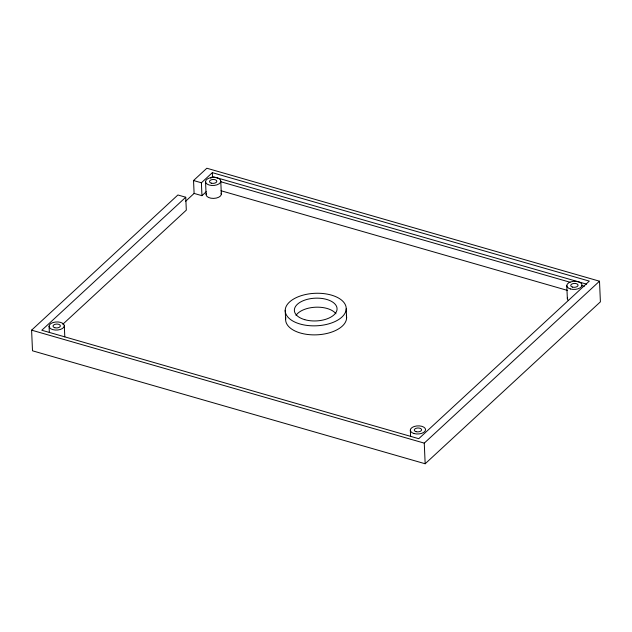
<?xml version="1.0" encoding="UTF-8"?>
<svg xmlns="http://www.w3.org/2000/svg" width="632" height="632" viewBox="0 0 632 632"><rect width="100%" height="100%" fill="white"/><g stroke="black" fill="none" stroke-linecap="round" stroke-linejoin="round"><path stroke-width="0.95" d="M185.571 201.308L194.103 193.424L193.542 180.523L206.838 168.238L599.499 281.2L600.4 301.843L425.162 463.762L32.501 350.8L31.6 330.157L177.892 194.98L185.745 197.239L186.314 210.14L62.773 324.287M185.745 197.239L41.799 330.252L418.755 438.695L589.301 281.114L212.344 172.662L201.395 182.782L201.956 195.683L194.103 193.424M210.756 178.161L212.518 176.533L212.344 172.662M201.956 195.683L206.261 191.709M425.162 463.762L424.262 443.127L599.499 281.2M212.518 176.533L586.622 284.163M220.584 181.7L570.072 282.243M581.44 285.514L584.276 286.336M193.542 180.523L201.395 182.782M220.979 190.73L567.623 290.459M31.6 330.157L424.262 443.127M566.778 285.538L567.346 298.438M410.318 430.108L410.603 436.554M346.21 308.843A30.518 16.258 -2.5 0 1 300.074 324.011A30.518 16.258 -2.5 0 1 300.872 295.8A30.518 16.258 -2.5 0 1 346.21 308.843L346.605 317.872M285.222 310.257L285.617 319.286M220.781 181.258A7.631 4.069 -2.5 0 1 209.247 185.042A7.631 4.069 -2.5 0 1 209.445 177.995A7.631 4.069 -2.5 0 1 220.781 181.258L221.342 194.15M205.534 181.605L206.095 194.506M64.314 325.828A7.631 4.069 -2.5 0 1 52.78 329.62A7.631 4.069 -2.5 0 1 52.985 322.565A7.631 4.069 -2.5 0 1 64.314 325.828L64.804 336.88M49.075 326.175L49.351 332.63M568.31 300.445A7.631 4.069 -2.5 0 1 567.631 297.372M221.113 193.108A7.631 4.069 -2.5 0 1 213.608 198.401A7.631 4.069 -2.5 0 1 206.388 193.447M346.304 315.329A30.518 16.258 -2.5 0 1 316.45 334.842A30.518 16.258 -2.5 0 1 285.838 317.58M296.005 315.384A21.362 11.384 -2.5 0 1 315.731 307.199A21.362 11.384 -2.5 0 1 335.955 313.764M211.278 183.161A3.666 1.951 -2.5 0 0 216.816 181.345A3.666 1.951 -2.5 0 0 211.38 179.78A3.666 1.951 -2.5 0 0 211.278 183.161M54.818 327.739A3.666 1.951 -2.5 0 0 60.356 325.915A3.666 1.951 -2.5 0 0 54.913 324.35A3.666 1.951 -2.5 0 0 54.818 327.739M414.031 433.544A7.631 4.069 -2.5 0 0 425.565 429.752A7.631 4.069 -2.5 0 0 414.229 426.489A7.631 4.069 -2.5 0 0 414.031 433.544M416.061 431.664A3.666 1.951 -2.5 0 0 421.599 429.847A3.666 1.951 -2.5 0 0 416.156 428.283A3.666 1.951 -2.5 0 0 416.061 431.664M570.491 288.974A7.631 4.069 -2.5 0 0 582.025 285.182A7.631 4.069 -2.5 0 0 570.696 281.919A7.631 4.069 -2.5 0 0 570.491 288.974M572.529 287.094A3.666 1.951 -2.5 0 0 578.067 285.277A3.666 1.951 -2.5 0 0 572.624 283.705A3.666 1.951 -2.5 0 0 572.529 287.094M304.766 319.673A21.362 11.384 -2.5 0 0 337.061 309.056A21.362 11.384 -2.5 0 0 305.327 299.923A21.362 11.384 -2.5 0 0 304.766 319.673"/></g></svg>
